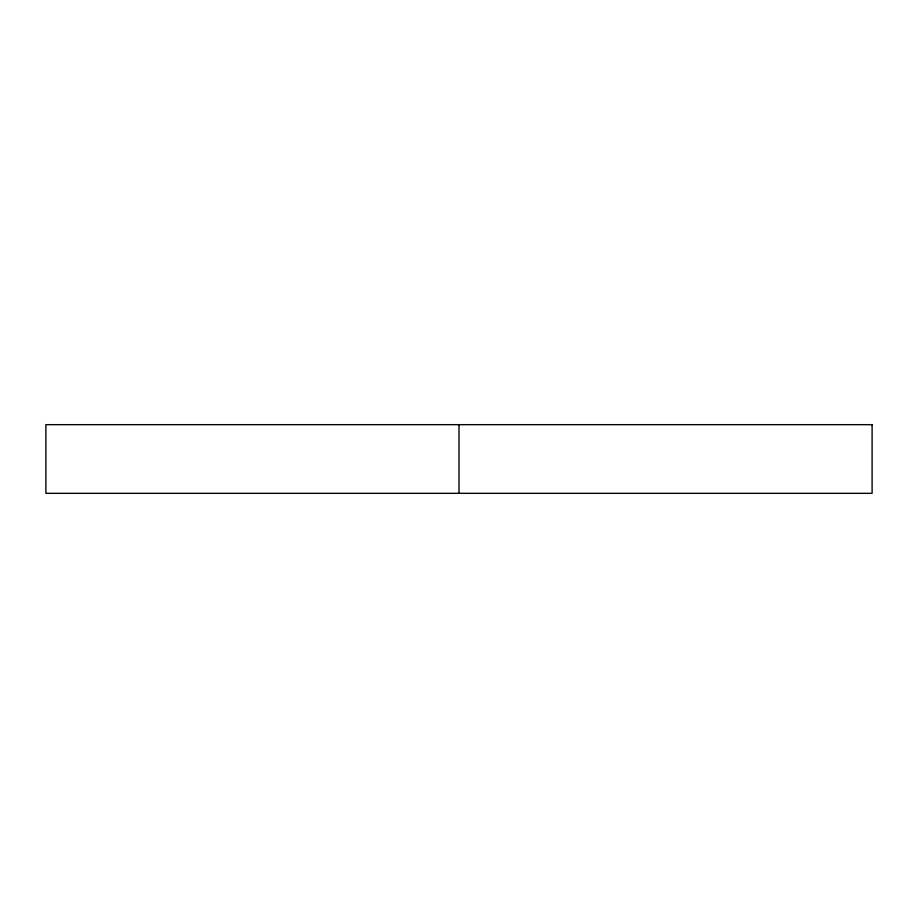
<?xml version="1.0" encoding="UTF-8"?>
<svg xmlns="http://www.w3.org/2000/svg" width="918" height="918" viewBox="0 0 918 918"><rect width="100%" height="100%" fill="white"/><g stroke="black" fill="none" stroke-linecap="round" stroke-linejoin="round"><path stroke-width="1.38" d="M459 424.667L459 493.333M872.1 424.667L45.9 424.667L45.9 493.333L872.1 493.333L872.1 424.667"/></g></svg>
